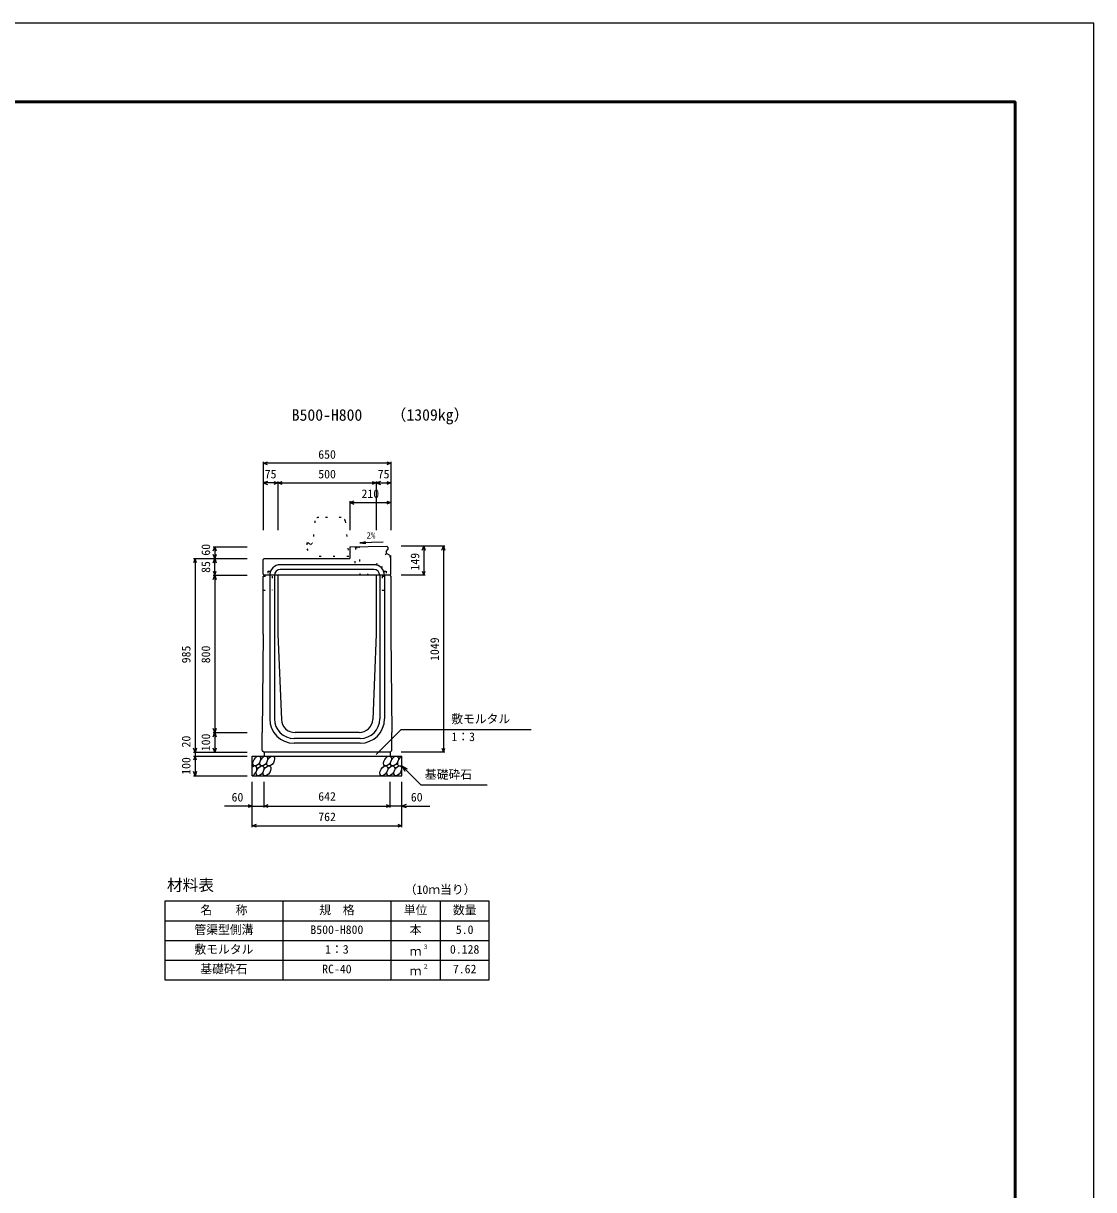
# Model space of a CAD drawing. Units: millimetres, scale not verified. Extents: x -12600 to 12600, y -5940 to 5940.
# Drawn here: x 7154 to 12600, y 6 to 5940 of the extents above; entities that cross this region are included whole.
import ezdxf
from ezdxf.enums import TextEntityAlignment as Align

# ---------------------------------------------------------------- set-up
doc = ezdxf.new("R2010")
doc.units = ezdxf.units.MM
doc.header["$LTSCALE"] = 40
doc.linetypes.add('DOTTED', pattern=[1.75, 0.25, -1.5])
for name, color, linetype, lineweight in [('0-0_DIM', 7, 'Continuous', 25), ('0-1_Defpoints', 5, 'Continuous', 25), ('0-2_HATCH', 6, 'Continuous', 25), ('0-3_HYO', 3, 'Continuous', 25), ('0-4_HYO2', 4, 'Continuous', 25), ('0-5_OUTLINE', 3, 'Continuous', 25), ('0-6_OUTLINE2', 4, 'DOTTED', 25), ('0-7_TXT', 7, 'Continuous', 25), ('0-8_WAKU', 3, 'Continuous', 25)]:
    doc.layers.add(name, color=color, linetype=linetype, lineweight=lineweight)
doc.styles.add('ＭＳ ゴシック', font='')
doc.styles.get('ＭＳ ゴシック').set_extended_font_data('MS Gothic')

msp = doc.modelspace()

# ---------------------------------------------------------------- linework, layer by layer
at = {"layer": '0-0_DIM'}
for p, q in [((8375, 3708.96), (8375, 3361.46)), ((9025, 3701.46), (8375, 3701.46)), ((9025, 3708.96), (9025, 3361.46)), ((8450, 3601.46), (8375, 3601.46)), ((8450, 3608.96), (8450, 3361.46)), ((8450, 3601.46), (8950, 3601.46)), ((8950, 3608.96), (8950, 3361.46)), ((8950, 3601.46), (9025, 3601.46)), ((8815, 3508.96), (8815, 3361.46)), ((8815, 3501.46), (9025, 3501.46)), ((8120.5, 3276.46), (8293, 3276.46)), ((8128, 3276.46), (8128, 3216.46)), ((9299.5, 3280.46), (9077, 3280.46)), ((9192, 3280.46), (9192, 3131.46)), ((9292, 3280.46), (9292, 2231.46)), ((8020.5, 3216.46), (8293, 3216.46)), ((8028, 3216.46), (8028, 2231.46)), ((8128, 3131.46), (8128, 3216.46)), ((8120.5, 3131.46), (8293, 3131.46)), ((8128, 3131.46), (8128, 2331.46)), ((9199.5, 3131.46), (9077, 3131.46)), ((8120.5, 2331.46), (8293, 2331.46)), ((8128, 2331.46), (8128, 2231.46)), ((8949.77, 2220.65), (9076, 2346.89)), ((9076, 2346.89), (9737.46, 2346.89)), ((8020.5, 2231.46), (8293, 2231.46)), ((8020.5, 2211.46), (8293, 2211.46)), ((8028, 2231.46), (8028, 2211.46)), ((8028, 2211.46), (8028, 2111.46)), ((9299.5, 2231.46), (9077, 2231.46)), ((9081, 2161.46), (9176.76, 2065.71)), ((9081, 2161.46), (9106.98, 2146.46)), ((9081, 2161.46), (9096, 2135.48)), ((8020.5, 2111.46), (8293, 2111.46)), ((8319, 1850.1), (8319, 2081.46)), ((8379, 1950.1), (8379, 2081.46)), ((9021, 1950.1), (9021, 2081.46)), ((9081, 1850.1), (9081, 2081.46)), ((9176.76, 2065.71), (9514.31, 2065.71)), ((8319, 1957.6), (8177.21, 1957.6)), ((8319, 1957.6), (8379, 1957.6)), ((8379, 1957.6), (9021, 1957.6)), ((9081, 1957.6), (9021, 1957.6)), ((9081, 1957.6), (9222.79, 1957.6)), ((8319, 1857.6), (9081, 1857.6))]:
    msp.add_line(p, q, dxfattribs=at)
for points in [[(8396.14, 3693.77), (8375, 3701.46), (8396.14, 3709.16)], [(9003.86, 3709.16), (9025, 3701.46), (9003.86, 3693.77)], [(8396.14, 3609.16), (8375, 3601.46), (8396.14, 3593.77)], [(8428.86, 3609.16), (8450, 3601.46), (8428.86, 3593.77)], [(8471.14, 3593.77), (8450, 3601.46), (8471.14, 3609.16)], [(8928.86, 3609.16), (8950, 3601.46), (8928.86, 3593.77)], [(8971.14, 3609.16), (8950, 3601.46), (8971.14, 3593.77)], [(9003.86, 3609.16), (9025, 3601.46), (9003.86, 3593.77)], [(8836.14, 3509.16), (8815, 3501.46), (8836.14, 3493.77)], [(9003.86, 3509.16), (9025, 3501.46), (9003.86, 3493.77)], [(8120.3, 3255.32), (8128, 3276.46), (8135.7, 3255.32)], [(9184.3, 3259.32), (9192, 3280.46), (9199.7, 3259.32)], [(9284.3, 3259.32), (9292, 3280.46), (9299.7, 3259.32)], [(8035.7, 3195.32), (8028, 3216.46), (8020.3, 3195.32)], [(8135.7, 3237.61), (8128, 3216.46), (8120.3, 3237.61)], [(8120.3, 3195.32), (8128, 3216.46), (8135.7, 3195.32)], [(8120.3, 3152.61), (8128, 3131.46), (8135.7, 3152.61)], [(9184.3, 3152.61), (9192, 3131.46), (9199.7, 3152.61)], [(8120.3, 3110.32), (8128, 3131.46), (8135.7, 3110.32)], [(8135.7, 2352.61), (8128, 2331.46), (8120.3, 2352.61)], [(8120.3, 2310.32), (8128, 2331.46), (8135.7, 2310.32)], [(8035.7, 2252.61), (8028, 2231.46), (8020.3, 2252.61)], [(8035.7, 2190.32), (8028, 2211.46), (8020.3, 2190.32)], [(8135.7, 2252.61), (8128, 2231.46), (8120.3, 2252.61)], [(9284.3, 2252.61), (9292, 2231.46), (9299.7, 2252.61)], [(8035.7, 2132.61), (8028, 2111.46), (8020.3, 2132.61)], [(8297.86, 1965.29), (8319, 1957.6), (8297.86, 1949.9)], [(8400.14, 1949.9), (8379, 1957.6), (8400.14, 1965.29)], [(8999.86, 1965.29), (9021, 1957.6), (8999.86, 1949.9)], [(9102.14, 1965.29), (9081, 1957.6), (9102.14, 1949.9)], [(8340.14, 1849.9), (8319, 1857.6), (8340.14, 1865.29)], [(9059.86, 1865.29), (9081, 1857.6), (9059.86, 1849.9)]]:
    msp.add_lwpolyline(points, dxfattribs=at)
at = {"layer": '0-1_Defpoints'}
msp.add_lwpolyline([(-4200, -5940), (12600, -5940), (12600, 5940), (-4200, 5940)], close=True, dxfattribs=at)
at = {"layer": '0-2_HATCH'}
for centre in [(8341.89, 2186.46), (8377.37, 2186.46), (8412.84, 2186.46), (9007.05, 2186.46), (9042.52, 2186.46), (8358.77, 2136.46), (8394.25, 2136.46), (8988.45, 2136.46), (9023.93, 2136.46), (9059.41, 2136.46)]:
    msp.add_ellipse(centre, major_axis=(14.54, 23.54), ratio=0.5792, dxfattribs=at)
for centre, start_param, end_param in [((9078, 2186.46), 0.6666252, 4.1103269), ((8323.3, 2136.46), 3.7419964, 7.318141)]:
    msp.add_ellipse(centre, major_axis=(14.54, 23.54), ratio=0.5792, start_param=start_param, end_param=end_param, dxfattribs=at)
at = {"layer": '0-3_HYO'}
for p, q in [((8475, 1473.36), (8475, 1073.36)), ((9025, 1473.36), (9025, 1073.36)), ((9275, 1473.36), (9275, 1073.36)), ((7875, 1373.36), (9525, 1373.36))]:
    msp.add_line(p, q, dxfattribs=at)
msp.add_lwpolyline([(7875, 1073.36), (9525, 1073.36), (9525, 1473.36), (7875, 1473.36)], close=True, dxfattribs=at)
at = {"layer": '0-4_HYO2'}
for p, q in [((7875, 1273.36), (9525, 1273.36)), ((7875, 1173.36), (9525, 1173.36))]:
    msp.add_line(p, q, dxfattribs=at)
at = {"layer": '0-5_OUTLINE', "linetype": 'DOTTED'}
for p, q in [((8638.19, 3408.41), (8627, 3296.46)), ((8771.9, 3426.46), (8658.1, 3426.46)), ((8791.8, 3408.45), (8810, 3226.46)), ((8597, 3296.46), (8597, 3266.46)), ((8597, 3296.46), (8605, 3296.46)), ((8597, 3266.46), (8620, 3226.46)), ((8810, 3226.46), (8620, 3226.46))]:
    msp.add_line(p, q, dxfattribs=at)
at = {"layer": '0-5_OUTLINE'}
for p, q in [((8815, 3276.46), (9004, 3280.06)), ((8815, 3276.46), (8815, 3216.46)), ((9004, 3280.06), (9009, 3275.16)), ((9009, 3275.16), (9009, 3263.46)), ((8375, 3211.46), (8380, 3216.46)), ((8375, 3137.46), (8375, 3211.46)), ((8380, 3216.46), (8815, 3216.46)), ((9000, 3253.46), (9009, 3263.46)), ((9000, 3253.46), (9000, 3243.46)), ((9000, 3243.46), (9025, 3230.46)), ((8375, 3137.46), (8381, 3131.46)), ((9019, 3131.46), (8381, 3131.46)), ((8450, 3131.46), (8450, 2831.46)), ((8950, 3131.46), (8950, 2831.46)), ((8375, 2831.46), (8370, 2331.46)), ((8450, 2831.46), (8467.31, 2398.67)), ((8950, 2831.46), (8932.69, 2398.67)), ((9025, 2831.46), (9030, 2331.46)), ((8370, 2240.46), (8370, 2331.46)), ((8862.74, 2331.46), (8537.26, 2331.46)), ((9030, 2240.46), (9030, 2331.46)), ((8319, 2211.46), (9081, 2211.46)), ((8319, 2111.46), (8319, 2211.46)), ((8370, 2240.46), (8379, 2231.46)), ((9021, 2231.46), (8379, 2231.46)), ((8379, 2231.46), (8379, 2211.46)), ((9021, 2231.46), (9030, 2240.46)), ((9021, 2231.46), (9021, 2211.46)), ((9081, 2111.46), (9081, 2211.46)), ((8319, 2111.46), (9081, 2111.46))]:
    msp.add_line(p, q, dxfattribs=at)
at = {"layer": '0-5_OUTLINE', "linetype": 'DOTTED'}
msp.add_lwpolyline([(8605, 3296.46), (8615, 3286.46), (8625, 3296.46), (8627, 3296.46)], dxfattribs=at)
at = {"layer": '0-5_OUTLINE'}
for points in [[(9019, 3131.46), (9025, 3137.46), (9025, 3230.46)], [(8375, 2831.46), (8375, 3125.46), (8381, 3131.46)], [(9019, 3131.46), (9025, 3125.46), (9025, 2831.46)]]:
    msp.add_lwpolyline(points, dxfattribs=at)
at = {"layer": '0-5_OUTLINE', "linetype": 'DOTTED'}
for centre, start, end in [((8658.1, 3406.46), 90, 174.40835), ((8771.9, 3406.46), 4.08463, 90)]:
    msp.add_arc(centre, 20, start, end, dxfattribs=at)
at = {"layer": '0-5_OUTLINE'}
for centre, start, end in [((8537.26, 2401.46), 182.29061, 270.36797), ((8862.74, 2401.46), 270, 357.70939)]:
    msp.add_arc(centre, 70, start, end, dxfattribs=at)
at = {"layer": '0-6_OUTLINE2'}
for p, q in [((8845, 3272.71), (8838.5, 3131.46)), ((8845, 3272.71), (8842.53, 3276.99)), ((8845, 3272.71), (8863, 3272.71)), ((8863, 3272.71), (8865.73, 3277.43)), ((8869.5, 3131.46), (8863, 3272.71)), ((8902.91, 3131.46), (9001.45, 3242.71)), ((9023.39, 3231.3), (8945.93, 3131.46)), ((8399, 3151.96), (8411, 3151.96)), ((8399, 3151.96), (8399, 3126.96)), ((8411, 3151.96), (8411, 3126.96)), ((8989, 3151.96), (9001, 3151.96)), ((8989, 3151.96), (8989, 3126.96)), ((9001, 3151.96), (9001, 3126.96)), ((8376.5, 3126.96), (8420, 3126.96)), ((8420, 3126.96), (8420, 3056.46)), ((8979.45, 3126.96), (8979.45, 3056.46)), ((8979.45, 3126.96), (9023.5, 3126.96)), ((8375, 3056.46), (8420, 3056.46)), ((8979.45, 3056.46), (9025, 3056.46))]:
    msp.add_line(p, q, dxfattribs=at)
at = {"layer": '0-6_OUTLINE2', "linetype": 'Continuous'}
for p, q in [((8938, 3185.46), (8462, 3185.46)), ((8938, 3161.46), (8462, 3161.46)), ((8408, 3131.46), (8408, 2401.46)), ((8432, 3131.46), (8432, 2401.46)), ((8968, 3131.46), (8968, 2401.46)), ((8992, 3131.46), (8992, 2401.46)), ((8868, 2301.46), (8532, 2301.46)), ((8868, 2277.46), (8532, 2277.46))]:
    msp.add_line(p, q, dxfattribs=at)
for centre, radius, start, end in [((8462, 3131.46), 54, 90, 180), ((8462, 3131.46), 30, 90, 180), ((8938, 3131.46), 54, 0, 90), ((8938, 3131.46), 30, 0, 90), ((8532, 2401.46), 124, 180, 270), ((8532, 2401.46), 100, 180, 270), ((8868, 2401.46), 100, 270, 0), ((8868, 2401.46), 124, 270, 0)]:
    msp.add_arc(centre, radius, start, end, dxfattribs=at)
at = {"layer": '0-7_TXT'}
msp.add_line((8866.66, 3297.45), (8896.3, 3292.8), dxfattribs=at)
msp.add_lwpolyline([(8985.51, 3299.71), (8866.66, 3297.45), (8896.1, 3303.22)], dxfattribs=at)
at = {"layer": '0-8_WAKU', "lineweight": 50}
msp.add_lwpolyline([(-3800, -5540), (12200, -5540), (12200, 5540), (-3800, 5540)], close=True, dxfattribs=at)

# ---------------------------------------------------------------- texts
at = {"layer": '0-0_DIM', "style": 'ＭＳ ゴシック'}
for s, p in [('650', (8655, 3711.46)), ('75', (8382.5, 3611.46)), ('500', (8655, 3611.46)), ('75', (8957.5, 3611.46)), ('210', (8875, 3511.46)), ('敷モルタル', (9331.6, 2365.62)), ('1：3', (9332.6, 2274.93)), ('基礎砕石', (9197.32, 2082.88)), ('60', (8214, 1967.6)), ('642', (8655, 1971.46)), ('60', (9126, 1967.6)), ('762', (8655, 1867.6))]:
    msp.add_text(s, height=43.99, dxfattribs=at).set_placement(p, align=Align.BOTTOM_LEFT)
for s, p in [('60', (8118, 3231.46)), ('149', (9182, 3155.96)), ('85', (8118, 3143.96)), ('1049', (9282, 2695.96)), ('985', (8018, 2683.96)), ('800', (8118, 2683.96)), ('100', (8118, 2236.46)), ('20', (8018, 2255.78)), ('100', (8018, 2116.46))]:
    msp.add_text(s, height=43.99, rotation=90, dxfattribs=at).set_placement(p, align=Align.BOTTOM_LEFT)
at = {"layer": '0-7_TXT', "style": 'ＭＳ ゴシック'}
for s, height, p in [('B500-H800', 58.65, (8520, 3900.44)), ('（1309kg）', 58.65, (9023.7, 3900.84)), ('2%', 32.99, (8900.59, 3308.46)), ('材料表', 58.65, (7885, 1508.36)), ('（10ｍ当り）', 43.99, (9095, 1497.36)), ('名\u3000\u3000称', 43.99, (8055, 1393.36)), ('規\u3000格', 43.99, (8660, 1393.36)), ('単位', 43.99, (9090, 1393.36)), ('数量', 43.99, (9340, 1393.36)), ('管渠型側溝', 43.99, (8025, 1293.36)), ('B500-H800', 43.99, (8615, 1293.36)), ('本', 43.99, (9120, 1293.36)), ('5.0', 43.99, (9355, 1293.36)), ('敷モルタル', 43.99, (8025, 1193.36)), ('1：3', 43.99, (8690, 1193.36)), ('３', 21.99, (9185.54, 1223.73)), ('0.128', 43.99, (9325, 1193.36)), ('ｍ', 43.99, (9120, 1183.36)), ('基礎砕石', 43.99, (8055, 1093.36)), ('RC-40', 43.99, (8675, 1093.36)), ('ｍ', 43.99, (9120, 1083.36)), ('２', 21.99, (9185.54, 1123.73)), ('7.62', 43.99, (9340, 1093.36))]:
    msp.add_text(s, height=height, dxfattribs=at).set_placement(p, align=Align.BOTTOM_LEFT)

doc.saveas('drawing.dxf')
